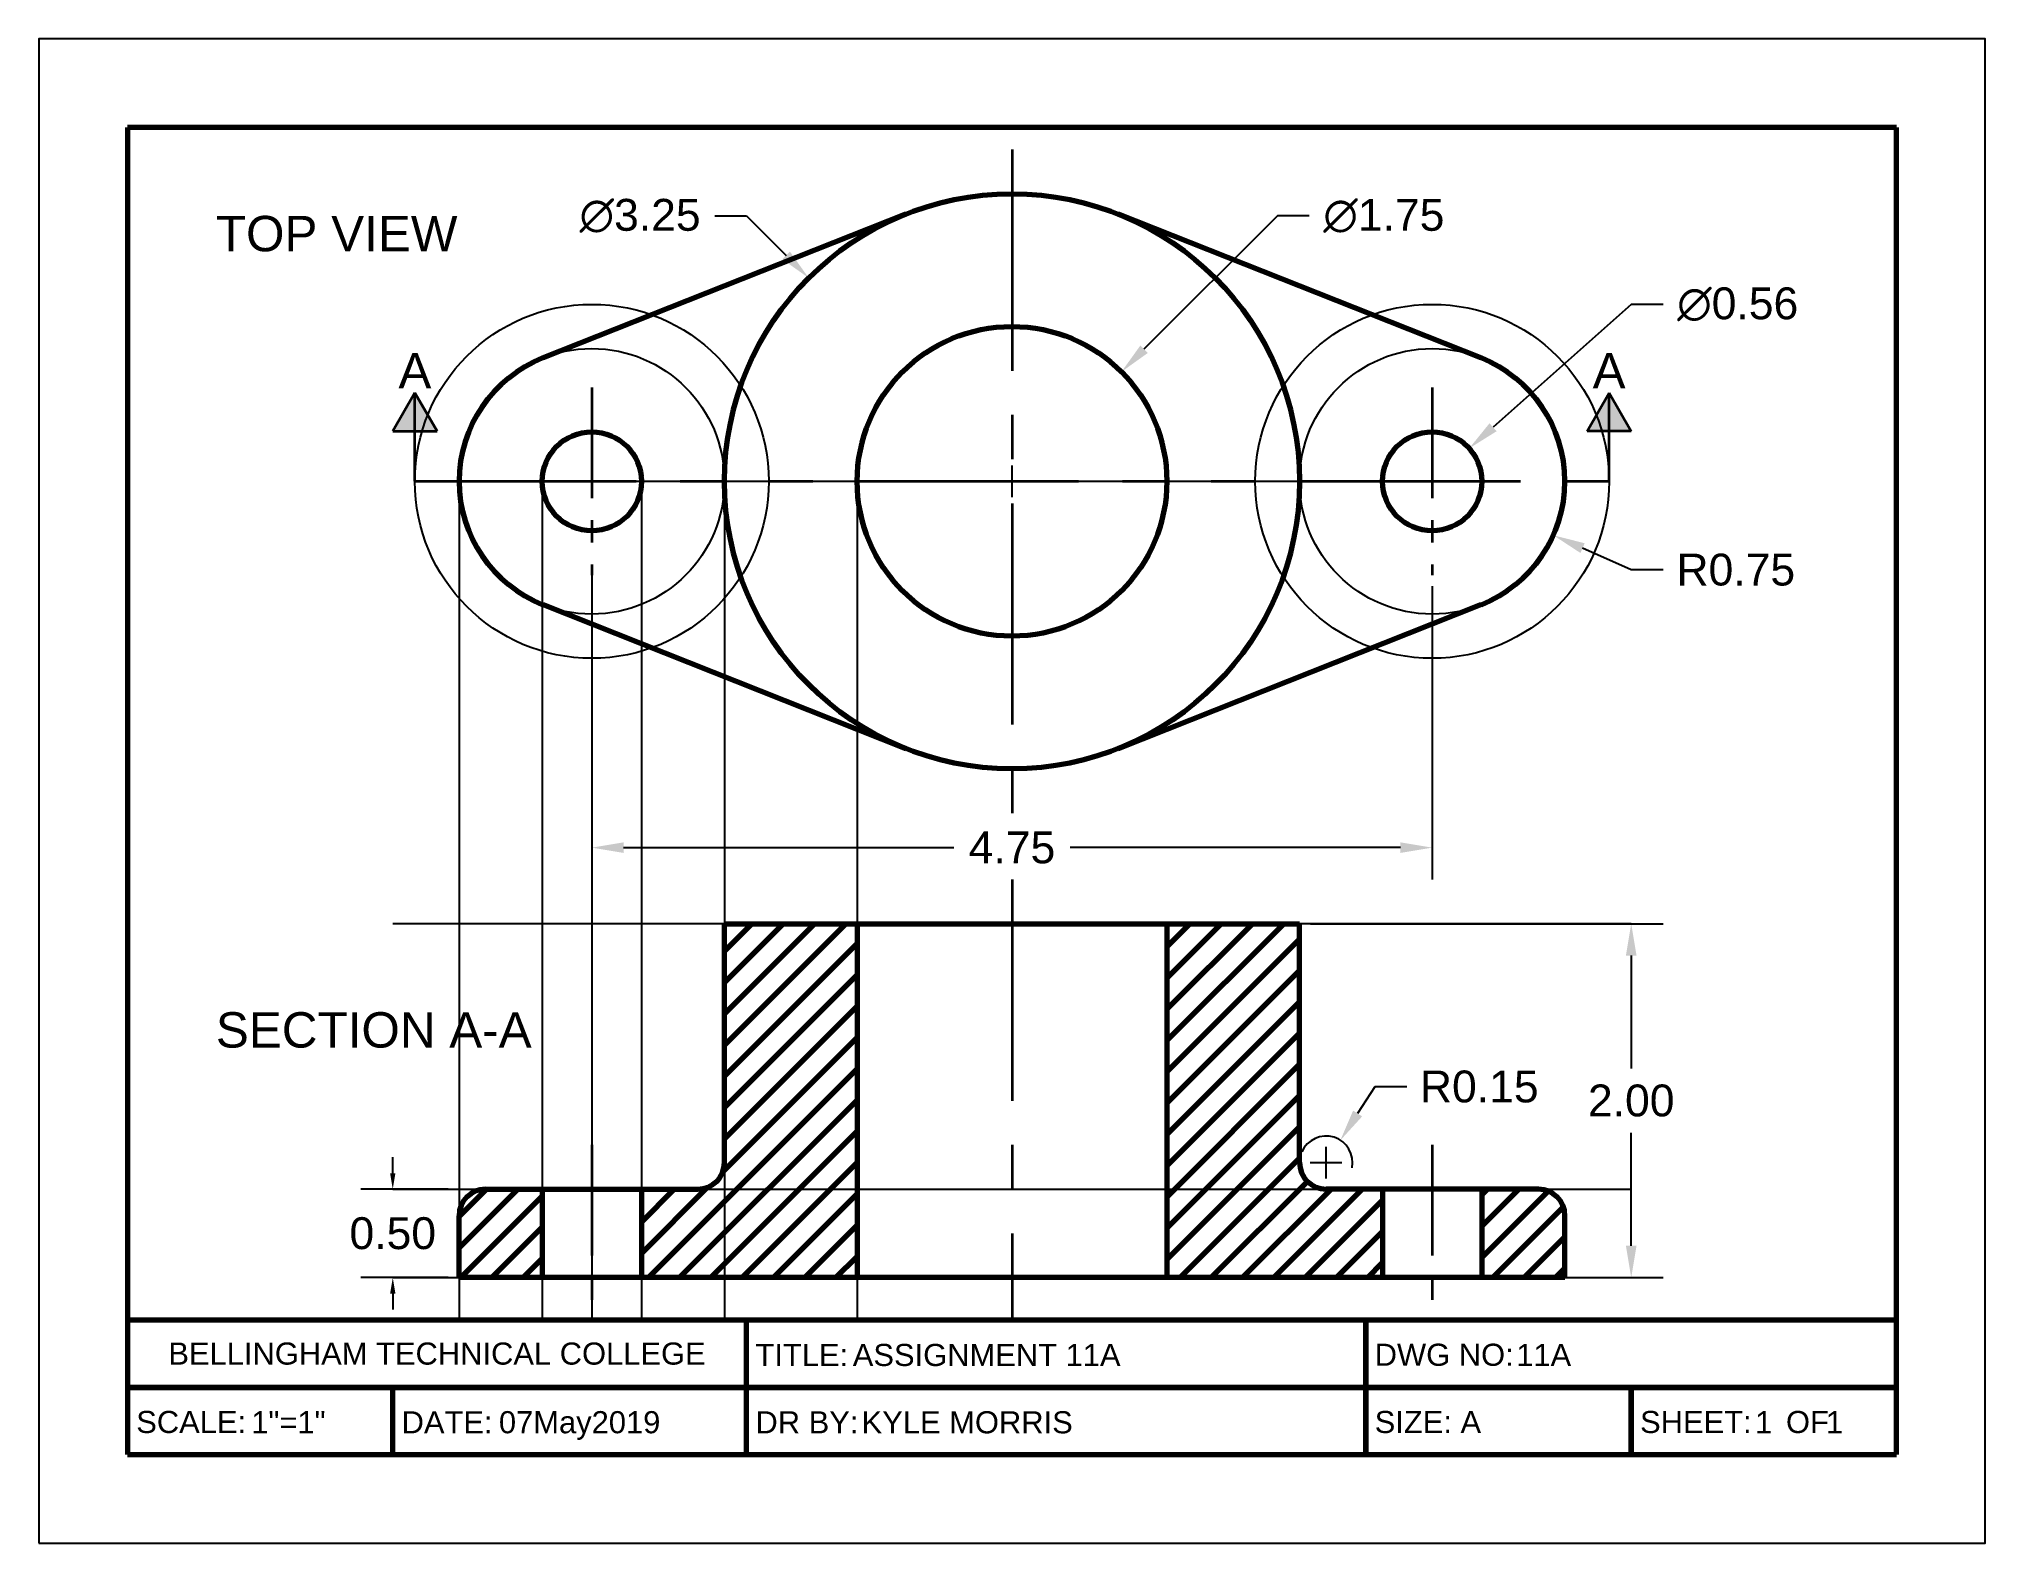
# Model space of a CAD drawing. Header units: inches. Extents: x 0 to 11, y 0 to 8.5.
import ezdxf
from ezdxf.enums import TextEntityAlignment as Align

# ---------------------------------------------------------------- set-up
doc = ezdxf.new("R2010")
doc.units = ezdxf.units.IN
doc.header["$MEASUREMENT"] = 0
doc.linetypes.add('CENTER', pattern=[2, 1.25, -0.25, 0.25, -0.25])
doc.linetypes.add('PHANTOM', pattern=[2.5, 1.25, -0.25, 0.25, -0.25, 0.25, -0.25])
for name, color, linetype, lineweight in [('Center', 4, 'CENTER', 35), ('Object', 7, 'Continuous', 70), ('Phantom', 5, 'PHANTOM', 35), ('TitleBox', 7, 'Continuous', 70)]:
    doc.layers.add(name, color=color, linetype=linetype, lineweight=lineweight)
doc.layers.add('Construction', color=253, linetype='Continuous', plot=False)
doc.layers.add('Dimensions', color=7, linetype='Continuous')
doc.layers.add('TitleText', color=7, linetype='Continuous')
doc.styles.get("Standard").update_dxf_attribs({"font": 'arial.ttf'})
doc.dimstyles.get("Standard").update_dxf_attribs({"dimtxt": 0.18, "dimasz": 0.18, "dimexe": 0.18, "dimexo": 0.0625, "dimgap": 0.09, "dimtad": 0, "dimtih": 1, "dimtoh": 1, "dimdec": 4, "dimzin": 0, "dimdsep": 46, "dimtxsty": 'Standard', "dimcen": 0.09, "dimadec": 0, "dimazin": 0, "dimtfac": 1, "dimtdec": 4, "dimtofl": 0, "dimtmove": 0, "dimatfit": 3, "dimfxl": 1, "dimtolj": 1, "dimtzin": 0, "dimarcsym": 0})

# ---------------------------------------------------------------- blocks, each defined once
blk = doc.blocks.new('TitleAAlt')
at = {"layer": 'Construction'}
blk.add_lwpolyline([(0, 0), (11, 0), (11, 8.5), (0, 8.5)], close=True, dxfattribs=at)
at = {"layer": 'TitleBox'}
for p, q in [((10.5, 8), (0.5, 8)), ((0.5, 8), (0.5, 0.5)), ((10.5, 0.5), (10.5, 8)), ((10.5, 1.26), (0.5, 1.26)), ((4, 0.5), (4, 1.26)), ((7.5, 0.88), (7.5, 1.26)), ((7.5, 1.26), (7.5, 0.5)), ((10.5, 0.88), (0.5, 0.88)), ((0.5, 0.88), (10.5, 0.88)), ((2, 0.5), (2, 0.88)), ((7.5, 0.5), (7.5, 0.88)), ((9, 0.5), (9, 0.88)), ((9, 0.88), (9, 0.5)), ((0.5, 0.5), (10.5, 0.5)), ((0.5, 0.5), (10.5, 0.5))]:
    blk.add_line(p, q, dxfattribs=at)
at = {"layer": 'TitleText', "char_height": 0.125}
for s, width, insert, attachment_point in [('BELLINGHAM TECHNICAL COLLEGE', 3.5, (2.25, 1.07), 5), ('TITLE:', 3.5, (4.05, 1), 7), ('DWG NO:', 3, (7.55, 1), 7), ('SCALE:', 1.5, (0.55, 0.62), 7), ('DATE:', 2, (2.05, 0.62), 7), ('DR BY:', 3.5, (4.05, 0.62), 7), ('SIZE: A', 1.5, (7.55, 0.62), 7), ('SHEET:    OF', 1.5, (9.05, 0.62), 7)]:
    blk.add_mtext_dynamic_manual_height_columns(s, width=width, gutter_width=1, heights=[0], dxfattribs=dict(at, insert=insert, attachment_point=attachment_point))
at = {"layer": 'TitleText'}
for tag, p in [('TITLE', (4.6, 0.963)), ('DWGNO', (8.35, 0.963)), ('SCALE', (1.2, 0.583)), ('SHT', (9.7, 0.583)), ('SHTS', (10.1, 0.583))]:
    blk.add_attdef(tag, text='', height=0.125, dxfattribs=at).set_placement(p, align=Align.BOTTOM_LEFT)
at = {"layer": 'TitleText', "flags": 8}
blk.add_attdef('DATE', text='', height=0.125, dxfattribs=at).set_placement((2.6, 0.583), align=Align.BOTTOM_LEFT)
blk.add_attdef('NAME', (4.65, 0.62), '', height=0.125, dxfattribs=at)
blk = doc.blocks.new('*D5')
at = {"layer": 'Defpoints', "color": 0, "transparency": 16777216}
for p in [(7.875, 6), (8.56, 5.695)]:
    blk.add_point(p, dxfattribs=at)
at = {"layer": 'Dimensions', "color": 0, "lineweight": -2, "transparency": 16777216}
for p, q in [((7.875, 5.91), (7.875, 6.09)), ((7.785, 6), (7.965, 6)), ((9, 5.5), (8.725, 5.622)), ((9.18, 5.5), (9, 5.5))]:
    blk.add_line(p, q, dxfattribs=at)
at = {"layer": 'Dimensions', "color": 0, "transparency": 16777216}
blk.add_solid([(8.737, 5.65), (8.713, 5.595), (8.56, 5.695)], dxfattribs=at)
at = {"layer": 'Dimensions', "color": 0, "transparency": 16777216, "insert": (9.591, 5.5), "char_height": 0.18, "attachment_point": 5}
blk.add_mtext('\\A1;R0.75', dxfattribs=at)
blk = doc.blocks.new('*D6')
at = {"layer": 'Defpoints', "color": 0, "transparency": 16777216}
for p in [(8.084, 6.186), (7.666, 5.814)]:
    blk.add_point(p, dxfattribs=at)
at = {"layer": 'Dimensions', "color": 0, "lineweight": -2, "transparency": 16777216}
for p, q in [((9, 7), (8.219, 6.306)), ((9.18, 7), (9, 7)), ((7.875, 5.91), (7.875, 6.09)), ((7.785, 6), (7.965, 6))]:
    blk.add_line(p, q, dxfattribs=at)
at = {"layer": 'Dimensions', "color": 0, "transparency": 16777216}
blk.add_solid([(8.199, 6.328), (8.239, 6.283), (8.084, 6.186)], dxfattribs=at)
at = {"layer": 'Dimensions', "color": 0, "transparency": 16777216, "insert": (9.602, 7), "char_height": 0.18, "attachment_point": 5}
blk.add_mtext('\\A1;∅0.56', dxfattribs=at)
blk = doc.blocks.new('*D7')
at = {"layer": 'Defpoints', "color": 0, "transparency": 16777216}
for p in [(6.119, 6.619), (4.881, 5.381)]:
    blk.add_point(p, dxfattribs=at)
at = {"layer": 'Dimensions', "color": 0, "lineweight": -2, "transparency": 16777216}
for p, q in [((7, 7.5), (6.246, 6.746)), ((7.18, 7.5), (7, 7.5)), ((5.5, 5.91), (5.5, 6.09)), ((5.41, 6), (5.59, 6))]:
    blk.add_line(p, q, dxfattribs=at)
at = {"layer": 'Dimensions', "color": 0, "transparency": 16777216}
blk.add_solid([(6.225, 6.767), (6.267, 6.725), (6.119, 6.619)], dxfattribs=at)
at = {"layer": 'Dimensions', "color": 0, "transparency": 16777216, "insert": (7.602, 7.5), "char_height": 0.18, "attachment_point": 5}
blk.add_mtext('\\A1;∅1.75', dxfattribs=at)
blk = doc.blocks.new('*D8')
at = {"layer": 'Defpoints', "color": 0, "transparency": 16777216}
for p in [(4.351, 7.149), (6.649, 4.851)]:
    blk.add_point(p, dxfattribs=at)
at = {"layer": 'Dimensions', "color": 0, "lineweight": -2, "transparency": 16777216}
for p, q in [((3.82, 7.5), (4, 7.5)), ((4, 7.5), (4.224, 7.276)), ((5.5, 5.91), (5.5, 6.09)), ((5.41, 6), (5.59, 6))]:
    blk.add_line(p, q, dxfattribs=at)
at = {"layer": 'Dimensions', "color": 0, "transparency": 16777216}
blk.add_solid([(4.245, 7.298), (4.202, 7.255), (4.351, 7.149)], dxfattribs=at)
at = {"layer": 'Dimensions', "color": 0, "transparency": 16777216, "insert": (3.398, 7.5), "char_height": 0.18, "attachment_point": 5}
blk.add_mtext('\\A1;∅3.25', dxfattribs=at)
blk = doc.blocks.new('*D9')
at = {"layer": 'Defpoints', "color": 0, "transparency": 16777216}
for p in [(3.125, 5.47), (7.875, 5.47), (7.875, 3.93)]:
    blk.add_point(p, dxfattribs=at)
at = {"layer": 'Dimensions', "color": 0, "lineweight": -2, "transparency": 16777216}
for p, q in [((3.125, 5.407), (3.125, 3.75)), ((7.875, 5.407), (7.875, 3.75)), ((3.305, 3.93), (5.172, 3.93)), ((7.695, 3.93), (5.828, 3.93))]:
    blk.add_line(p, q, dxfattribs=at)
at = {"layer": 'Dimensions', "color": 0, "transparency": 16777216}
for points in [[(3.305, 3.96), (3.305, 3.9), (3.125, 3.93)], [(7.695, 3.96), (7.695, 3.9), (7.875, 3.93)]]:
    blk.add_solid(points, dxfattribs=at)
at = {"layer": 'Dimensions', "color": 0, "transparency": 16777216, "insert": (5.5, 3.93), "char_height": 0.18, "attachment_point": 5}
blk.add_mtext('\\A1;4.75', dxfattribs=at)
blk = doc.blocks.new('*D10')
at = {"layer": 'Defpoints', "color": 0, "transparency": 16777216}
for p in [(2, 2), (2.375, 2), (2.375, 1.5)]:
    blk.add_point(p, dxfattribs=at)
at = {"layer": 'Dimensions', "color": 0, "lineweight": -2, "transparency": 16777216}
for p, q in [((2, 2.09), (2, 2.18)), ((2.3125, 2), (1.82, 2)), ((2.3125, 1.5), (1.82, 1.5)), ((2, 1.41), (2, 1.32))]:
    blk.add_line(p, q, dxfattribs=at)
at = {"layer": 'Dimensions', "color": 0, "transparency": 16777216}
for points in [[(1.985, 2.09), (2.015, 2.09), (2, 2)], [(1.985, 1.41), (2.015, 1.41), (2, 1.5)]]:
    blk.add_solid(points, dxfattribs=at)
at = {"layer": 'Dimensions', "color": 0, "transparency": 16777216, "insert": (2, 1.75), "char_height": 0.18, "attachment_point": 5}
blk.add_mtext('\\A1;0.50', dxfattribs=at)
blk = doc.blocks.new('*D11')
at = {"layer": 'Defpoints', "color": 0, "transparency": 16777216}
for p in [(7.125, 3.5), (9, 3.5), (8.625, 1.5)]:
    blk.add_point(p, dxfattribs=at)
at = {"layer": 'Dimensions', "color": 0, "lineweight": -2, "transparency": 16777216}
for p, q in [((7.188, 3.5), (9.18, 3.5)), ((9, 3.32), (9, 2.682)), ((9, 1.68), (9, 2.318)), ((8.688, 1.5), (9.18, 1.5))]:
    blk.add_line(p, q, dxfattribs=at)
at = {"layer": 'Dimensions', "color": 0, "transparency": 16777216}
for points in [[(8.97, 3.32), (9.03, 3.32), (9, 3.5)], [(8.97, 1.68), (9.03, 1.68), (9, 1.5)]]:
    blk.add_solid(points, dxfattribs=at)
at = {"layer": 'Dimensions', "color": 0, "transparency": 16777216, "insert": (9, 2.5), "char_height": 0.18, "attachment_point": 5}
blk.add_mtext('\\A1;2.00', dxfattribs=at)
blk = doc.blocks.new('*D12')
at = {"layer": 'Defpoints', "color": 0, "transparency": 16777216}
for p in [(7.356, 2.276), (7.275, 2.15)]:
    blk.add_point(p, dxfattribs=at)
at = {"layer": 'Dimensions', "color": 0, "lineweight": -2, "transparency": 16777216}
for p, q in [((7.551, 2.579), (7.453, 2.428)), ((7.731, 2.579), (7.551, 2.579)), ((7.275, 2.06), (7.275, 2.24)), ((7.185, 2.15), (7.365, 2.15))]:
    blk.add_line(p, q, dxfattribs=at)
blk.add_arc((7.275, 2.15), 0.15, 348.5098, 156.1268, dxfattribs=at)
at = {"layer": 'Dimensions', "color": 0, "transparency": 16777216}
blk.add_solid([(7.428, 2.444), (7.479, 2.411), (7.356, 2.276)], dxfattribs=at)
at = {"layer": 'Dimensions', "color": 0, "transparency": 16777216, "insert": (8.141, 2.579), "char_height": 0.18, "attachment_point": 5}
blk.add_mtext('\\A1;R0.15', dxfattribs=at)

msp = doc.modelspace()

# ---------------------------------------------------------------- hatches: boundary and pattern name
at = {"layer": 'Object'}
h = msp.add_hatch(dxfattribs=at)
h.set_pattern_fill('ANSI31', color=256)
h.paths.add_polyline_path([(4.625, 3.5), (3.875, 3.5), (3.875, 2.15, -0.414214), (3.725, 2), (3.405, 2), (3.405, 1.5), (4.625, 1.5)])
h.paths.add_polyline_path([(7.125, 3.5), (6.375, 3.5), (6.375, 1.5), (7.595, 1.5), (7.595, 2), (7.275, 2, -0.414214), (7.125, 2.15)])
h.paths.add_polyline_path([(8.625, 1.85, 0.414214), (8.475, 2), (8.155, 2), (8.155, 1.5), (8.625, 1.5)])
h.paths.add_polyline_path([(2.845, 2), (2.525, 2, 0.414214), (2.375, 1.85), (2.375, 1.5), (2.845, 1.5)])
at = {"layer": 'Phantom'}
h = msp.add_hatch(color=256, dxfattribs=at)
h.paths.add_polyline_path([(2.125, 6.5), (2.25, 6.283), (2.125, 6.283)])
h.paths.add_polyline_path([(2.125, 6.5), (2.125, 6.283), (2, 6.283)])
h = msp.add_hatch(color=256, dxfattribs=at)
h.paths.add_polyline_path([(8.875, 6.5), (8.75, 6.283), (8.875, 6.283)])
h.paths.add_polyline_path([(8.875, 6.5), (8.875, 6.283), (9, 6.283)])

# ---------------------------------------------------------------- linework, layer by layer
at = {"layer": 'Center'}
for p, q in [((5.5, 7.875), (5.5, 4.125)), ((5.5, 3.75), (5.5, 1.25))]:
    msp.add_line(p, q, dxfattribs=at)
at = {"layer": 'Center', "ltscale": 0.5}
for p, q in [((3.125, 6.53), (3.125, 5.47)), ((7.875, 6.53), (7.875, 5.47)), ((3.125, 2.25), (3.125, 1.25)), ((7.875, 2.25), (7.875, 1.25))]:
    msp.add_line(p, q, dxfattribs=at)
at = {"layer": 'Construction'}
for p, q in [((2.375, 6), (2.375, 1.26)), ((2.845, 6), (2.845, 1.26)), ((3.125, 6), (7.875, 6)), ((3.405, 6), (3.405, 1.26)), ((3.875, 6), (3.875, 1.26)), ((4.625, 6), (4.625, 1.26)), ((3.125, 5.47), (3.125, 1.26)), ((9, 3.5), (2, 3.5)), ((2, 2), (9, 2)), ((2, 1.5), (9, 1.5))]:
    msp.add_line(p, q, dxfattribs=at)
for centre, radius in [((3.125, 6), 1), ((7.875, 6), 1), ((3.125, 6), 0.75), ((3.125, 6), 0.75), ((7.875, 6), 0.75), ((7.875, 6), 0.75)]:
    msp.add_circle(centre, radius, dxfattribs=at)
at = {"layer": 'Object'}
for p, q in [((4.901, 7.511), (2.849, 6.697)), ((6.099, 7.511), (8.151, 6.697)), ((4.901, 4.489), (2.849, 5.303)), ((6.099, 4.489), (8.151, 5.303)), ((3.875, 2.15), (3.875, 3.5)), ((3.875, 3.5), (7.125, 3.5)), ((4.625, 3.5), (4.625, 1.5)), ((6.375, 3.5), (6.375, 1.5)), ((7.125, 2.15), (7.125, 3.5)), ((2.525, 2), (3.725, 2)), ((2.845, 2), (2.845, 1.5)), ((3.405, 2), (3.405, 1.5)), ((8.475, 2), (7.275, 2)), ((7.595, 2), (7.595, 1.5)), ((8.155, 2), (8.155, 1.5)), ((2.375, 1.5), (2.375, 1.85)), ((8.625, 1.5), (8.625, 1.85)), ((8.625, 1.5), (2.375, 1.5))]:
    msp.add_line(p, q, dxfattribs=at)
for centre, radius in [((5.5, 6), 1.625), ((5.5, 6), 0.875), ((3.125, 6), 0.28), ((3.125, 6), 0.28), ((7.875, 6), 0.28), ((7.875, 6), 0.28)]:
    msp.add_circle(centre, radius, dxfattribs=at)
for centre, radius, start, end in [((3.125, 6), 0.75, 111.6183, 248.3817), ((7.875, 6), 0.75, 291.6183, 68.3817), ((3.725, 2.15), 0.15, 270, 0), ((7.275, 2.15), 0.15, 180, 270), ((2.525, 1.85), 0.15, 90, 180), ((8.475, 1.85), 0.15, 0, 90)]:
    msp.add_arc(centre, radius, start, end, dxfattribs=at)
at = {"layer": 'Phantom'}
for p, q in [((2.125, 6.5), (2, 6.283)), ((2.125, 6), (2.125, 6.5)), ((2.25, 6.283), (2.125, 6.5)), ((8.75, 6.283), (8.875, 6.5)), ((8.875, 6), (8.875, 6.5)), ((8.875, 6.5), (9, 6.283)), ((2, 6.283), (2.25, 6.283)), ((9, 6.283), (8.75, 6.283)), ((2.125, 6), (8.875, 6))]:
    msp.add_line(p, q, dxfattribs=at)

# ---------------------------------------------------------------- block references
at = {"layer": 'Object'}
ref = msp.add_blockref('TitleAAlt', (0, 0), dxfattribs=at)
ref.add_attrib('SHTS', '1', dxfattribs={"layer": 'TitleText', "height": 0.125}).set_placement((10.1, 0.583), align=Align.BOTTOM_LEFT)
ref.add_attrib('SHT', '1', dxfattribs={"layer": 'TitleText', "height": 0.125}).set_placement((9.7, 0.583), align=Align.BOTTOM_LEFT)
ref.add_attrib('SCALE', '1"=1"', dxfattribs={"layer": 'TitleText', "height": 0.125}).set_placement((1.2, 0.583), align=Align.BOTTOM_LEFT)
ref.add_attrib('DWGNO', '11A', dxfattribs={"layer": 'TitleText', "height": 0.125}).set_placement((8.35, 0.963), align=Align.BOTTOM_LEFT)
ref.add_attrib('DATE', '07May2019', dxfattribs={"layer": 'TitleText', "height": 0.125}).set_placement((2.6, 0.583), align=Align.BOTTOM_LEFT)
ref.add_attrib('NAME', 'KYLE MORRIS', (4.65, 0.62), dxfattribs={"layer": 'TitleText', "height": 0.125})
ref.add_attrib('TITLE', 'ASSIGNMENT 11A', dxfattribs={"layer": 'TitleText', "height": 0.125}).set_placement((4.6, 0.963), align=Align.BOTTOM_LEFT)

# ---------------------------------------------------------------- texts
at = {"layer": 'Object', "char_height": 0.2, "attachment_point": 1}
for s, width, insert in [('TOP VIEW', 1.5, (1, 7.5)), ('SECTION A-A', 2, (1, 3))]:
    msp.add_mtext_dynamic_manual_height_columns(s, width=width, gutter_width=1, heights=[0], dxfattribs=dict(at, insert=insert))
at = {"layer": 'Phantom', "char_height": 0.2, "attachment_point": 5}
for insert in [(2.125, 6.625), (8.875, 6.625)]:
    msp.add_mtext_dynamic_manual_height_columns('A', width=0.50456, gutter_width=1, heights=[0], dxfattribs=dict(at, insert=insert))

# ---------------------------------------------------------------- dimensions: what is measured, and where the dimension line sits
at = {"layer": 'Dimensions'}
for p1, p2, picture, middle in [((6.649, 4.851), (4.351, 7.149), '*D8', (3.398, 7.5)), ((4.881, 5.381), (6.119, 6.619), '*D7', (7.602, 7.5)), ((7.666, 5.814), (8.084, 6.186), '*D6', (9.602, 7))]:
    dim = msp.add_diameter_dim_2p(p1=p1, p2=p2, dimstyle='Standard', override={"dimdec": 2}, dxfattribs=at)
    dim.commit()
    dim.dimension.update_dxf_attribs({"geometry": picture, "text_midpoint": middle, "dimtype": 163})
dim = msp.add_radius_dim(center=(7.875, 6), mpoint=(8.56, 5.695), dimstyle='Standard', override={"dimdec": 2}, dxfattribs=at)
dim.commit()
dim.dimension.update_dxf_attribs({"geometry": '*D5', "text_midpoint": (9.591, 5.5), "dimtype": 164})
dim = msp.add_linear_dim(base=(7.875, 3.93), p1=(3.125, 5.47), p2=(7.875, 5.47), dimstyle='Standard', override={"dimdec": 2}, dxfattribs=at)
dim.commit()
dim.dimension.update_dxf_attribs({"geometry": '*D9', "text_midpoint": (5.5, 3.93), "dimtype": 160})
dim = msp.add_linear_dim(base=(9, 3.5), p1=(8.625, 1.5), p2=(7.125, 3.5), angle=90, dimstyle='Standard', override={"dimdec": 2}, dxfattribs=at)
dim.commit()
dim.dimension.update_dxf_attribs({"geometry": '*D11', "text_midpoint": (9, 2.5)})
dim = msp.add_radius_dim(center=(7.275, 2.15), mpoint=(7.356, 2.276), dimstyle='Standard', override={"dimdec": 2}, dxfattribs=at)
dim.commit()
dim.dimension.update_dxf_attribs({"geometry": '*D12', "text_midpoint": (8.141, 2.579)})
dim = msp.add_linear_dim(base=(2, 2), p1=(2.375, 1.5), p2=(2.375, 2), angle=90, dimstyle='Standard', override={"dimasz": 0.09, "dimgap": 0.09, "dimdec": 2}, dxfattribs=at)
dim.commit()
dim.dimension.update_dxf_attribs({"geometry": '*D10', "text_midpoint": (2, 1.75), "dimtype": 160})

doc.saveas('drawing.dxf')
